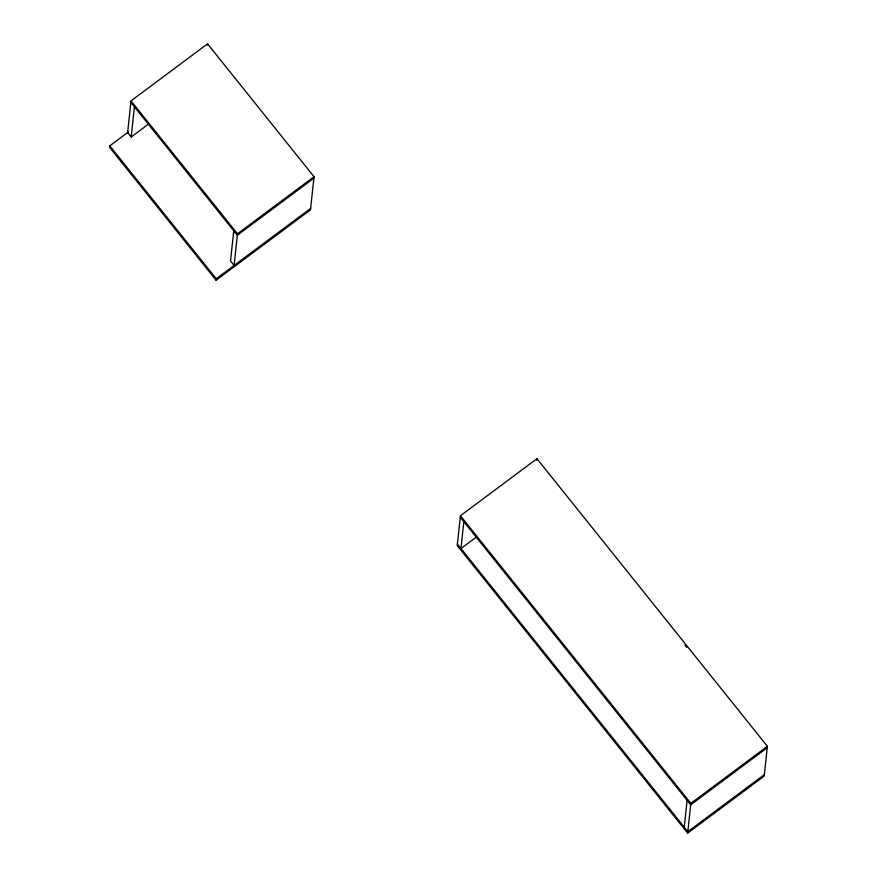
<?xml version="1.0" encoding="UTF-8"?>
<svg xmlns="http://www.w3.org/2000/svg" width="877" height="877" viewBox="0 0 877 877"><rect width="100%" height="100%" fill="white"/><g stroke="black" fill="none" stroke-linecap="round" stroke-linejoin="round"><path stroke-width="1.32" d="M128.437 131.956L109.778 145.856L109.614 147.369L216.093 280.245L310.48 209.899L314.021 176.726L207.542 43.85L131.013 100.888L127.625 132.548L131.21 137.02L148.695 123.975M131.21 137.02L134.433 106.851M207.378 45.363L207.542 43.85M216.093 280.245L216.246 278.733L109.778 145.856M233.753 230.804L230.53 260.962L234.104 265.424L237.492 233.764L131.013 100.888M460.425 515.753L457.235 545.582L687.667 833.15L764.196 776.112L767.386 746.294L536.954 458.726L460.425 515.753L690.857 803.321L687.667 833.15M463.834 521.727L460.973 548.531L476.277 537.13M536.79 460.228L536.954 458.726M684.257 827.175L687.119 800.372M237.492 233.764L314.021 176.726M313.856 178.239L237.327 235.266L130.848 102.39M216.246 278.733L310.633 208.397M690.857 803.321L767.386 746.294M767.222 747.796L690.692 804.834L460.261 517.266M764.36 774.61L687.831 831.637L457.399 544.069M684.992 645.176L686.702 647.314"/></g></svg>
